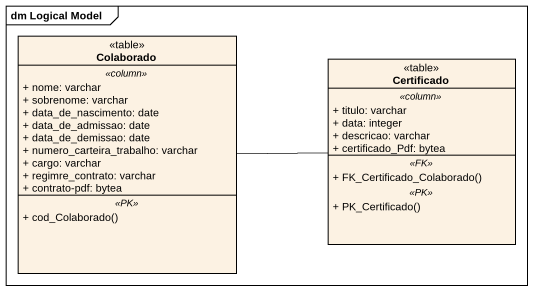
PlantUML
@startuml
mainframe dm Logical Model
hide circle
hide empty members
skinparam classAttributeIconSize 0
class Colaborado <<table>> {
  .. <<column>> ..
  + nome: varchar
  + sobrenome: varchar
  + data_de_nascimento: date
  + data_de_admissao: date
  + data_de_demissao: date
  + numero_carteira_trabalho: varchar
  + cargo: varchar
  + regimre_contrato: varchar
  + contrato-pdf: bytea
  .. <<PK>> ..
  + cod_Colaborado()
}
class Certificado <<table>> {
  .. <<column>> ..
  + titulo: varchar
  + data: integer
  + descricao: varchar
  + certificado_Pdf: bytea
  .. <<FK>> ..
  + FK_Certificado_Colaborado()
  .. <<PK>> ..
  + PK_Certificado()
}
Colaborado -right- Certificado
@enduml
